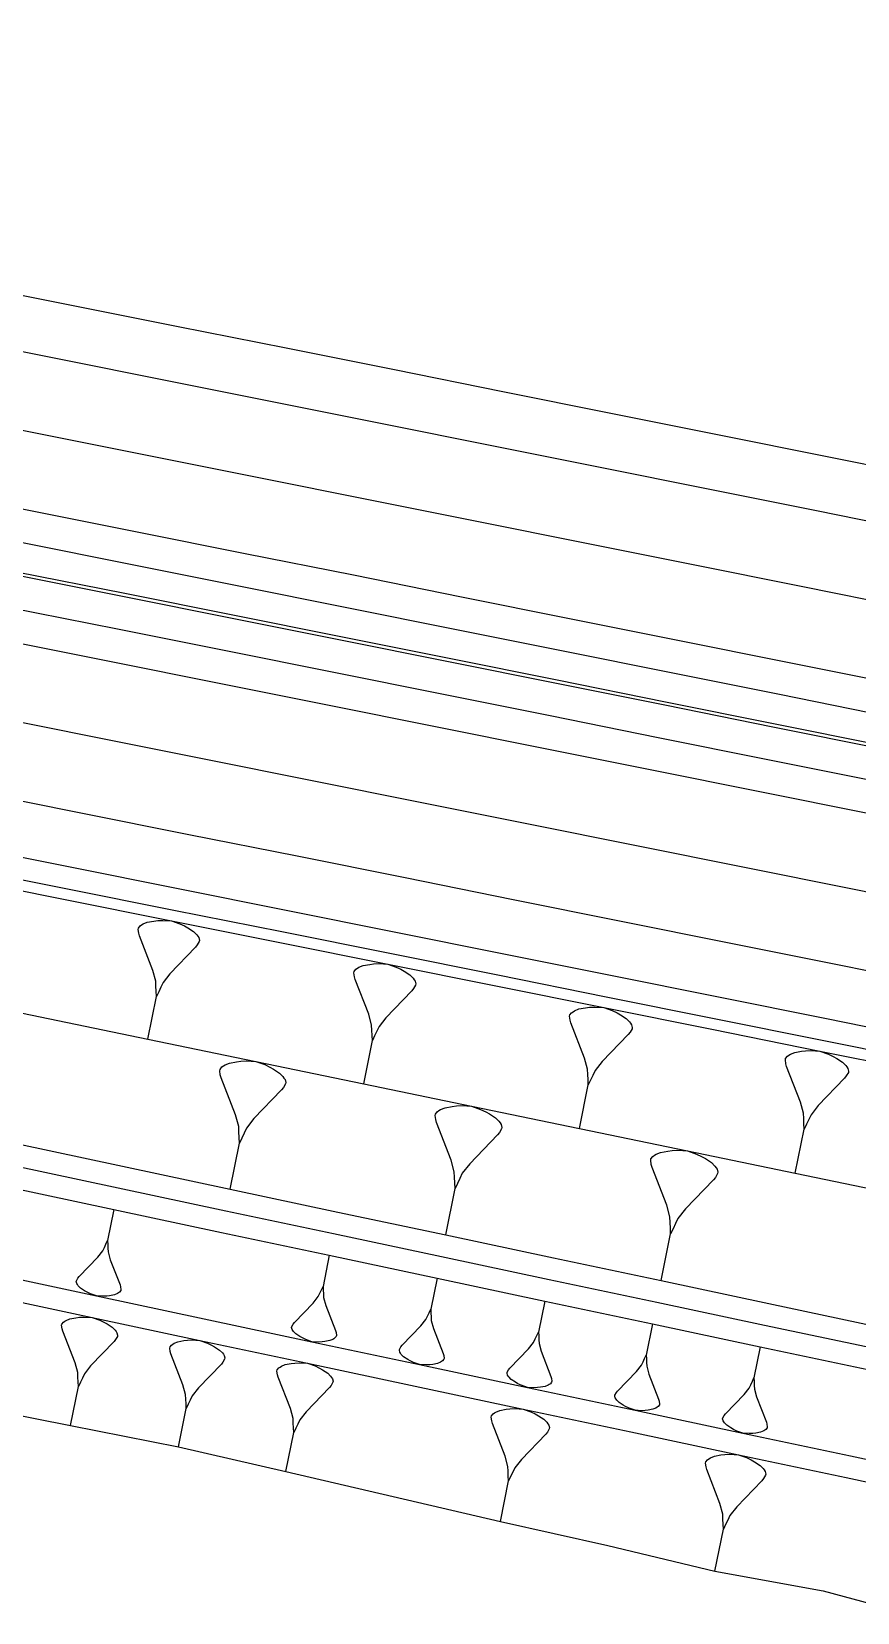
# Model space of a CAD drawing. Extents: x 388537 to 389570, y 804803 to 804975.
# Drawn here: x 389460.5 to 389497.9, y 804810.6 to 804882.3 of the extents above; entities that cross this region are included whole.
import ezdxf

# ---------------------------------------------------------------- set-up
doc = ezdxf.new("R2010")
doc.units = 0
doc.layers.get('0').update_dxf_attribs({"linetype": 'CONTINUOUS'})

msp = doc.modelspace()

# ---------------------------------------------------------------- linework, layer by layer
at = {"color": 7}
for p, q in [((389465.5257, 804841.8557), (389465.7138, 804841.9331)), ((389465.7138, 804841.9331), (389466.0125, 804841.9884)), ((389466.0125, 804841.9884), (389466.1895, 804842.0105)), ((389466.1895, 804842.0105), (389466.4219, 804842.0215)), ((389466.4219, 804842.0215), (389466.8202, 804841.9993)), ((389466.8202, 804841.9993), (389467.1963, 804841.8665)), ((389465.3044, 804841.6123), (389465.3155, 804841.6676)), ((389465.3265, 804841.4353), (389465.3044, 804841.6123)), ((389465.3155, 804841.6676), (389465.3929, 804841.7672)), ((389465.3597, 804841.3136), (389465.3265, 804841.4353)), ((389465.968, 804839.7535), (389465.3597, 804841.3136)), ((389465.3929, 804841.7672), (389465.4593, 804841.8114)), ((389465.4593, 804841.8114), (389465.5257, 804841.8557)), ((389467.1963, 804841.8665), (389467.4065, 804841.7669)), ((389467.4065, 804841.7669), (389467.5614, 804841.6784)), ((389467.5614, 804841.6784), (389467.8158, 804841.5124)), ((389467.8158, 804841.5124), (389467.9596, 804841.3685)), ((389467.9596, 804841.3685), (389468.0039, 804841.3021)), ((389468.0039, 804841.3021), (389468.0481, 804841.2357)), ((389468.0481, 804841.2357), (389468.0813, 804841.114)), ((389467.9042, 804840.8043), (389466.7424, 804839.5985)), ((389467.9817, 804840.9038), (389467.9042, 804840.8043)), ((389468.0702, 804841.0587), (389467.9817, 804840.9038)), ((389468.0813, 804841.114), (389468.0702, 804841.0587)), ((389466.1007, 804839.2667), (389465.968, 804839.7535)), ((389475.0969, 804839.7005), (389475.1753, 804839.8012)), ((389475.1753, 804839.8012), (389475.2425, 804839.846)), ((389475.2425, 804839.846), (389475.3097, 804839.8907)), ((389475.3097, 804839.8907), (389475.5001, 804839.969)), ((389475.5001, 804839.969), (389475.8025, 804840.0248)), ((389475.8025, 804840.0248), (389475.9816, 804840.047)), ((389475.9816, 804840.047), (389476.2168, 804840.0581)), ((389476.2168, 804840.0581), (389476.6198, 804840.0354)), ((389476.6198, 804840.0354), (389477.0004, 804839.9008)), ((389477.0004, 804839.9008), (389477.2131, 804839.7999)), ((389477.2131, 804839.7999), (389477.3698, 804839.7103)), ((389466.1117, 804839.0343), (389466.1007, 804839.2667)), ((389466.1227, 804838.802), (389466.1117, 804839.0343)), ((389466.4326, 804839.2003), (389466.333, 804838.9901)), ((389466.7424, 804839.5985), (389466.4326, 804839.2003)), ((389475.0856, 804839.6445), (389475.0969, 804839.7005)), ((389475.1079, 804839.4654), (389475.0856, 804839.6445)), ((389475.1414, 804839.3422), (389475.1079, 804839.4654)), ((389475.7562, 804837.7631), (389475.1414, 804839.3422)), ((389477.3698, 804839.7103), (389477.6272, 804839.5421)), ((389477.6272, 804839.5421), (389477.7727, 804839.3965)), ((389477.7727, 804839.3965), (389477.8174, 804839.3293)), ((389477.8844, 804839.0829), (389477.7948, 804838.9262)), ((389477.8174, 804839.3293), (389477.8622, 804839.2621)), ((389477.8622, 804839.2621), (389477.8957, 804839.1389)), ((389477.8957, 804839.1389), (389477.8844, 804839.0829)), ((389465.7463, 804836.6336), (389466.1338, 804838.5697)), ((389466.1338, 804838.5697), (389466.1227, 804838.802)), ((389466.2334, 804838.7799), (389466.1338, 804838.5697)), ((389466.333, 804838.9901), (389466.2334, 804838.7799)), ((389477.7163, 804838.8255), (389476.5399, 804837.6058)), ((389477.7948, 804838.9262), (389477.7163, 804838.8255)), ((389475.8903, 804837.2703), (389475.7562, 804837.7631)), ((389476.5399, 804837.6058), (389476.2261, 804837.203)), ((389484.8679, 804837.6724), (389484.8793, 804837.729)), ((389484.8903, 804837.4913), (389484.8679, 804837.6724)), ((389484.8793, 804837.729), (389484.9586, 804837.8307)), ((389484.9586, 804837.8307), (389485.0265, 804837.8759)), ((389485.0265, 804837.8759), (389485.0945, 804837.9211)), ((389485.0945, 804837.9211), (389485.2869, 804838.0001)), ((389485.2869, 804838.0001), (389485.5925, 804838.0563)), ((389485.5925, 804838.0563), (389485.7736, 804838.0787)), ((389485.7736, 804838.0787), (389486.0112, 804838.0898)), ((389486.0112, 804838.0898), (389486.4185, 804838.0667)), ((389486.4185, 804838.0667), (389486.8031, 804837.9305)), ((389486.8031, 804837.9305), (389487.0179, 804837.8284)), ((389487.0179, 804837.8284), (389487.1762, 804837.7377)), ((389487.1762, 804837.7377), (389487.4363, 804837.5677)), ((389475.9013, 804837.0352), (389475.8903, 804837.2703)), ((389475.9124, 804836.8001), (389475.9013, 804837.0352)), ((389476.1252, 804836.9903), (389476.0243, 804836.7776)), ((389476.2261, 804837.203), (389476.1252, 804836.9903)), ((389484.9241, 804837.3668), (389484.8903, 804837.4913)), ((389485.5446, 804835.7707), (389484.9241, 804837.3668)), ((389487.4363, 804837.5677), (389487.5832, 804837.4204)), ((389487.6053, 804836.9451), (389487.526, 804836.8434)), ((389487.5832, 804837.4204), (389487.6284, 804837.3525)), ((389487.696, 804837.1034), (389487.6053, 804836.9451)), ((389487.6284, 804837.3525), (389487.6736, 804837.2845)), ((389487.6736, 804837.2845), (389487.7074, 804837.16)), ((389487.7074, 804837.16), (389487.696, 804837.1034)), ((389475.5303, 804834.6058), (389475.9234, 804836.5649)), ((389475.9234, 804836.5649), (389475.9124, 804836.8001)), ((389476.0243, 804836.7776), (389475.9234, 804836.5649)), ((389487.526, 804836.8434), (389486.3365, 804835.6114)), ((389469.1697, 804835.417), (389469.2414, 804835.4648)), ((389469.2414, 804835.4648), (389469.4444, 804835.5482)), ((389469.4444, 804835.5482), (389469.7667, 804835.6078)), ((389469.7667, 804835.6078), (389469.9577, 804835.6316)), ((389469.9577, 804835.6316), (389470.2085, 804835.6435)), ((389470.2085, 804835.6435), (389470.6382, 804835.6194)), ((389470.6382, 804835.6194), (389471.0441, 804835.476)), ((389471.0441, 804835.476), (389471.2709, 804835.3685)), ((389485.6799, 804835.2727), (389485.5446, 804835.7707)), ((389486.3365, 804835.6114), (389486.0192, 804835.2044)), ((389494.6512, 804835.6959), (389494.6627, 804835.753)), ((389494.6737, 804835.5132), (389494.6512, 804835.6959)), ((389494.6627, 804835.753), (389494.7428, 804835.8556)), ((389494.7078, 804835.3875), (389494.6737, 804835.5132)), ((389494.7428, 804835.8556), (389494.8114, 804835.9012)), ((389494.8114, 804835.9012), (389494.88, 804835.9467)), ((389494.88, 804835.9467), (389495.0742, 804836.0264)), ((389495.0742, 804836.0264), (389495.3826, 804836.0829)), ((389495.3826, 804836.0829), (389495.5653, 804836.1055)), ((389495.5653, 804836.1055), (389495.8052, 804836.1165)), ((389495.8052, 804836.1165), (389496.2162, 804836.093)), ((389496.2162, 804836.093), (389496.6042, 804835.9553)), ((389496.6042, 804835.9553), (389496.821, 804835.8522)), ((389496.821, 804835.8522), (389496.9807, 804835.7606)), ((389496.9807, 804835.7606), (389497.243, 804835.5889)), ((389497.243, 804835.5889), (389497.3912, 804835.4402)), ((389497.3912, 804835.4402), (389497.4368, 804835.3716)), ((389469.0025, 804835.2022), (389469.0145, 804835.2619)), ((389469.0263, 804835.0112), (389469.0025, 804835.2022)), ((389469.0145, 804835.2619), (389469.0981, 804835.3693)), ((389469.0621, 804834.8798), (389469.0263, 804835.0112)), ((389469.718, 804833.1962), (389469.0621, 804834.8798)), ((389469.0981, 804835.3693), (389469.1697, 804835.417)), ((389471.2709, 804835.3685), (389471.438, 804835.2729)), ((389471.438, 804835.2729), (389471.7125, 804835.0937)), ((389471.7125, 804835.0937), (389471.8676, 804834.9384)), ((389471.8676, 804834.9384), (389471.9154, 804834.8668)), ((389471.9154, 804834.8668), (389471.9631, 804834.7951)), ((389471.9631, 804834.7951), (389471.9989, 804834.6638)), ((389485.6909, 804835.0351), (389485.6799, 804835.2727)), ((389485.7019, 804834.7975), (389485.6909, 804835.0351)), ((389485.713, 804834.5598), (389485.7019, 804834.7975)), ((389485.8151, 804834.7747), (389485.713, 804834.5598)), ((389485.9171, 804834.9896), (389485.8151, 804834.7747)), ((389486.0192, 804835.2044), (389485.9171, 804834.9896)), ((389495.3332, 804833.7764), (389494.7078, 804835.3875)), ((389497.3332, 804834.8579), (389496.1322, 804833.6153)), ((389497.4133, 804834.9606), (389497.3332, 804834.8579)), ((389497.5049, 804835.1203), (389497.4133, 804834.9606)), ((389497.4368, 804835.3716), (389497.4824, 804835.303)), ((389497.4824, 804835.303), (389497.5164, 804835.1774)), ((389497.5164, 804835.1774), (389497.5049, 804835.1203)), ((389471.8077, 804834.3296), (389470.5537, 804833.0288)), ((389471.8913, 804834.437), (389471.8077, 804834.3296)), ((389471.9869, 804834.6041), (389471.8913, 804834.437)), ((389471.9989, 804834.6638), (389471.9869, 804834.6041)), ((389485.3147, 804832.5802), (389485.713, 804834.5598)), ((389478.7842, 804833.2328), (389478.8686, 804833.3412)), ((389478.8686, 804833.3412), (389478.9409, 804833.3893)), ((389478.9409, 804833.3893), (389479.0132, 804833.4374)), ((389479.0132, 804833.4374), (389479.218, 804833.5215)), ((389479.218, 804833.5215), (389479.5432, 804833.5814)), ((389479.5432, 804833.5814), (389479.736, 804833.6054)), ((389479.736, 804833.6054), (389479.9889, 804833.6172)), ((389479.9889, 804833.6172), (389480.4225, 804833.5927)), ((389480.4225, 804833.5927), (389480.8318, 804833.4478)), ((389480.8318, 804833.4478), (389481.0606, 804833.3392)), ((389481.0606, 804833.3392), (389481.2291, 804833.2427)), ((389495.4694, 804833.2738), (389495.3332, 804833.7764)), ((389496.1322, 804833.6153), (389495.8118, 804833.2047)), ((389469.8611, 804832.6709), (389469.718, 804833.1962)), ((389469.8729, 804832.4202), (389469.8611, 804832.6709)), ((389470.2192, 804832.5991), (389470.1117, 804832.3723)), ((389470.5537, 804833.0288), (389470.2192, 804832.5991)), ((389478.7721, 804833.1726), (389478.7842, 804833.2328)), ((389478.796, 804832.9799), (389478.7721, 804833.1726)), ((389478.832, 804832.8474), (389478.796, 804832.9799)), ((389479.4929, 804831.1486), (389478.832, 804832.8474)), ((389481.2291, 804833.2427), (389481.506, 804833.0618)), ((389481.506, 804833.0618), (389481.6624, 804832.9051)), ((389481.6624, 804832.9051), (389481.7105, 804832.8328)), ((389481.7105, 804832.8328), (389481.7586, 804832.7605)), ((389481.7586, 804832.7605), (389481.7946, 804832.628)), ((389481.7946, 804832.628), (389481.7825, 804832.5678)), ((389495.4804, 804833.034), (389495.4694, 804833.2738)), ((389495.4914, 804832.7942), (389495.4804, 804833.034)), ((389495.5024, 804832.5544), (389495.4914, 804832.7942)), ((389495.6056, 804832.7711), (389495.5024, 804832.5544)), ((389495.7087, 804832.9879), (389495.6056, 804832.7711)), ((389495.8118, 804833.2047), (389495.7087, 804832.9879)), ((389469.478, 804829.8297), (389469.8966, 804831.9187)), ((389469.8848, 804832.1695), (389469.8729, 804832.4202)), ((389469.8966, 804831.9187), (389469.8848, 804832.1695)), ((389470.0042, 804832.1455), (389469.8966, 804831.9187)), ((389470.1117, 804832.3723), (389470.0042, 804832.1455)), ((389481.6016, 804832.2909), (389480.3358, 804830.9792)), ((389481.686, 804832.3992), (389481.6016, 804832.2909)), ((389481.7825, 804832.5678), (389481.686, 804832.3992)), ((389495.0995, 804830.5567), (389495.5024, 804832.5544)), ((389479.637, 804830.6185), (389479.4929, 804831.1486)), ((389488.542, 804831.1453), (389488.5542, 804831.206)), ((389488.566, 804830.9508), (389488.542, 804831.1453)), ((389488.5542, 804831.206), (389488.6394, 804831.3152)), ((389488.6394, 804831.3152), (389488.7124, 804831.3637)), ((389488.7124, 804831.3637), (389488.7854, 804831.4122)), ((389488.7854, 804831.4122), (389488.992, 804831.497)), ((389488.992, 804831.497), (389489.3201, 804831.5573)), ((389489.3201, 804831.5573), (389489.5146, 804831.5813)), ((389489.5146, 804831.5813), (389489.7697, 804831.5931)), ((389489.7697, 804831.5931), (389490.2071, 804831.5682)), ((389490.2071, 804831.5682), (389490.6199, 804831.4218)), ((389490.6199, 804831.4218), (389490.8506, 804831.3122)), ((389490.8506, 804831.3122), (389491.0206, 804831.2147)), ((389491.0206, 804831.2147), (389491.2998, 804831.0321)), ((389479.6488, 804830.3656), (389479.637, 804830.6185)), ((389479.9982, 804830.5459), (389479.8896, 804830.3172)), ((389480.3358, 804830.9792), (389479.9982, 804830.5459)), ((389488.6023, 804830.8171), (389488.566, 804830.9508)), ((389489.2681, 804829.1031), (389488.6023, 804830.8171)), ((389491.2998, 804831.0321), (389491.4575, 804830.8739)), ((389491.4575, 804830.8739), (389491.506, 804830.801)), ((389491.5785, 804830.5336), (389491.4811, 804830.3636)), ((389491.506, 804830.801), (389491.5545, 804830.728)), ((389491.5545, 804830.728), (389491.5908, 804830.5943)), ((389491.5908, 804830.5943), (389491.5785, 804830.5336)), ((389479.249, 804827.7524), (389479.6724, 804829.8597)), ((389479.6606, 804830.1127), (389479.6488, 804830.3656)), ((389479.6724, 804829.8597), (389479.6606, 804830.1127)), ((389479.781, 804830.0885), (389479.6724, 804829.8597)), ((389479.8896, 804830.3172), (389479.781, 804830.0885)), ((389491.3959, 804830.2544), (389490.1184, 804828.9319)), ((389491.4811, 804830.3636), (389491.3959, 804830.2544)), ((389489.4132, 804828.5683), (389489.2681, 804829.1031)), ((389464.2001, 804828.908), (389463.9168, 804827.4929)), ((389489.425, 804828.3132), (389489.4132, 804828.5683)), ((389489.4368, 804828.058), (389489.425, 804828.3132)), ((389489.7776, 804828.4949), (389489.6679, 804828.2643)), ((389490.1184, 804828.9319), (389489.7776, 804828.4949)), ((389489.0204, 804825.6773), (389489.4486, 804827.8029)), ((389489.4486, 804827.8029), (389489.4368, 804828.058)), ((389489.5582, 804828.0336), (389489.4486, 804827.8029)), ((389489.6679, 804828.2643), (389489.5582, 804828.0336)), ((389463.472, 804826.7409), (389463.6984, 804827.032)), ((389463.6984, 804827.032), (389463.7712, 804827.1857)), ((389463.7712, 804827.1857), (389463.844, 804827.3393)), ((389463.844, 804827.3393), (389463.9168, 804827.4929)), ((389463.9168, 804827.4929), (389463.9249, 804827.3231)), ((389463.9249, 804827.3231), (389463.933, 804827.1533)), ((389463.933, 804827.1533), (389463.941, 804826.9835)), ((389463.941, 804826.9835), (389464.038, 804826.6277)), ((389462.6228, 804825.8596), (389463.472, 804826.7409)), ((389464.038, 804826.6277), (389464.4826, 804825.4874)), ((389473.97, 804826.8298), (389473.686, 804825.4149)), ((389462.4934, 804825.6332), (389462.5015, 804825.6737)), ((389462.5176, 804825.5443), (389462.4934, 804825.6332)), ((389462.5015, 804825.6737), (389462.5662, 804825.7869)), ((389462.55, 804825.4958), (389462.5176, 804825.5443)), ((389462.5823, 804825.4472), (389462.55, 804825.4958)), ((389462.5662, 804825.7869), (389462.6228, 804825.8596)), ((389462.6874, 804825.3421), (389462.5823, 804825.4472)), ((389464.4826, 804825.4874), (389464.5069, 804825.3985)), ((389473.6132, 804825.2613), (389473.686, 804825.4149)), ((389473.686, 804825.4149), (389473.694, 804825.2451)), ((389478.855, 804825.7916), (389478.5708, 804824.3767)), ((389462.8734, 804825.2208), (389462.6874, 804825.3421)), ((389462.9866, 804825.1561), (389462.8734, 804825.2208)), ((389463.1402, 804825.0833), (389462.9866, 804825.1561)), ((389463.4151, 804824.9862), (389463.1402, 804825.0833)), ((389463.7062, 804824.97), (389463.4151, 804824.9862)), ((389463.8761, 804824.9781), (389463.7062, 804824.97)), ((389464.0054, 804824.9942), (389463.8761, 804824.9781)), ((389464.2238, 804825.0346), (389464.0054, 804824.9942)), ((389464.3613, 804825.0912), (389464.2238, 804825.0346)), ((389464.4098, 804825.1235), (389464.3613, 804825.0912)), ((389464.4583, 804825.1559), (389464.4098, 804825.1235)), ((389464.5149, 804825.2286), (389464.4583, 804825.1559)), ((389464.5069, 804825.3985), (389464.523, 804825.2691)), ((389464.523, 804825.2691), (389464.5149, 804825.2286)), ((389473.2408, 804824.6631), (389473.4674, 804824.9541)), ((389473.4674, 804824.9541), (389473.5403, 804825.1077)), ((389473.5403, 804825.1077), (389473.6132, 804825.2613)), ((389473.694, 804825.2451), (389473.702, 804825.0752)), ((389473.702, 804825.0752), (389473.71, 804824.9054)), ((389473.71, 804824.9054), (389473.8068, 804824.5495)), ((389483.7402, 804824.7539), (389483.4556, 804823.339)), ((389462.2083, 804823.9452), (389462.4812, 804823.9956)), ((389462.4812, 804823.9956), (389462.6429, 804824.0158)), ((389462.6429, 804824.0158), (389462.8551, 804824.0259)), ((389462.8551, 804824.0259), (389463.2189, 804824.0056)), ((389463.2189, 804824.0056), (389463.5625, 804823.8843)), ((389472.3912, 804823.7822), (389473.2408, 804824.6631)), ((389473.8068, 804824.5495), (389474.2508, 804823.4091)), ((389478.352, 804823.9159), (389478.4249, 804824.0695)), ((389478.4249, 804824.0695), (389478.4978, 804824.2231)), ((389478.4978, 804824.2231), (389478.5708, 804824.3767)), ((389478.5708, 804824.3767), (389478.5787, 804824.2068)), ((389478.5787, 804824.2068), (389478.5866, 804824.037)), ((389478.5866, 804824.037), (389478.5946, 804823.8672)), ((389461.8343, 804823.6521), (389461.8444, 804823.7027)), ((389461.8545, 804823.4904), (389461.8343, 804823.6521)), ((389461.8444, 804823.7027), (389461.9152, 804823.7936)), ((389461.8848, 804823.3793), (389461.8545, 804823.4904)), ((389462.4405, 804821.9543), (389461.8848, 804823.3793)), ((389461.9152, 804823.7936), (389461.9758, 804823.834)), ((389461.9758, 804823.834), (389462.0365, 804823.8744)), ((389462.0365, 804823.8744), (389462.2083, 804823.9452)), ((389463.5625, 804823.8843), (389463.7545, 804823.7934)), ((389463.7545, 804823.7934), (389463.8959, 804823.7125)), ((389463.8959, 804823.7125), (389464.1284, 804823.5609)), ((389464.1284, 804823.5609), (389464.2597, 804823.4295)), ((389464.2597, 804823.4295), (389464.3001, 804823.3688)), ((389464.3001, 804823.3688), (389464.3405, 804823.3082)), ((389464.3405, 804823.3082), (389464.3708, 804823.197)), ((389472.2616, 804823.5559), (389472.2697, 804823.5963)), ((389472.2858, 804823.4669), (389472.2616, 804823.5559)), ((389472.2697, 804823.5963), (389472.3345, 804823.7095)), ((389472.3181, 804823.4184), (389472.2858, 804823.4669)), ((389472.3505, 804823.3698), (389472.3181, 804823.4184)), ((389472.3345, 804823.7095), (389472.3912, 804823.7822)), ((389472.4555, 804823.2646), (389472.3505, 804823.3698)), ((389472.6414, 804823.1432), (389472.4555, 804823.2646)), ((389474.2508, 804823.4091), (389474.275, 804823.3201)), ((389474.275, 804823.3201), (389474.2911, 804823.1907)), ((389477.2755, 804822.7443), (389478.1253, 804823.625)), ((389478.1253, 804823.625), (389478.352, 804823.9159)), ((389478.5946, 804823.8672), (389478.6913, 804823.5113)), ((389478.6913, 804823.5113), (389479.135, 804822.3707)), ((389483.3826, 804823.1855), (389483.4556, 804823.339)), ((389483.4556, 804823.339), (389483.4635, 804823.1692)), ((389488.6254, 804823.7167), (389488.3404, 804822.3019)), ((389464.2091, 804822.9141), (389463.1478, 804821.8127)), ((389464.2799, 804823.005), (389464.2091, 804822.9141)), ((389464.3607, 804823.1465), (389464.2799, 804823.005)), ((389464.3708, 804823.197), (389464.3607, 804823.1465)), ((389466.7404, 804822.6191), (389466.7503, 804822.6688)), ((389466.7602, 804822.46), (389466.7404, 804822.6191)), ((389466.7503, 804822.6688), (389466.82, 804822.7582)), ((389466.82, 804822.7582), (389466.8796, 804822.798)), ((389466.8796, 804822.798), (389466.9393, 804822.8377)), ((389466.9393, 804822.8377), (389467.1083, 804822.9072)), ((389467.1083, 804822.9072), (389467.3768, 804822.9568)), ((389467.3768, 804822.9568), (389467.5359, 804822.9767)), ((389467.5359, 804822.9767), (389467.7447, 804822.9865)), ((389467.7447, 804822.9865), (389468.1026, 804822.9665)), ((389468.1026, 804822.9665), (389468.4406, 804822.8471)), ((389468.4406, 804822.8471), (389468.6294, 804822.7575)), ((389468.6294, 804822.7575), (389468.7686, 804822.6779)), ((389468.7686, 804822.6779), (389468.9972, 804822.5287)), ((389472.7546, 804823.0785), (389472.6414, 804823.1432)), ((389472.9082, 804823.0056), (389472.7546, 804823.0785)), ((389473.1831, 804822.9084), (389472.9082, 804823.0056)), ((389473.4742, 804822.892), (389473.1831, 804822.9084)), ((389473.644, 804822.9), (389473.4742, 804822.892)), ((389473.7734, 804822.9161), (389473.644, 804822.9)), ((389473.9918, 804822.9564), (389473.7734, 804822.9161)), ((389474.1293, 804823.0129), (389473.9918, 804822.9564)), ((389474.1778, 804823.0452), (389474.1293, 804823.0129)), ((389474.2263, 804823.0775), (389474.1778, 804823.0452)), ((389474.283, 804823.1503), (389474.2263, 804823.0775)), ((389474.2911, 804823.1907), (389474.283, 804823.1503)), ((389477.1459, 804822.518), (389477.154, 804822.5584)), ((389477.154, 804822.5584), (389477.2188, 804822.6716)), ((389477.2188, 804822.6716), (389477.2755, 804822.7443)), ((389482.1598, 804821.707), (389483.0099, 804822.5875)), ((389483.0099, 804822.5875), (389483.2367, 804822.8783)), ((389483.2367, 804822.8783), (389483.3096, 804823.0319)), ((389483.3096, 804823.0319), (389483.3826, 804823.1855)), ((389483.4635, 804823.1692), (389483.4713, 804822.9994)), ((389483.4713, 804822.9994), (389483.4792, 804822.8295)), ((389483.4792, 804822.8295), (389483.5759, 804822.4736)), ((389493.5108, 804822.6801), (389493.2254, 804821.2653)), ((389462.5617, 804821.5096), (389462.4405, 804821.9543)), ((389466.79, 804822.3506), (389466.7602, 804822.46)), ((389467.3362, 804820.9485), (389466.79, 804822.3506)), ((389469.0765, 804821.8924), (389468.0321, 804820.8091)), ((389468.9972, 804822.5287), (389469.1264, 804822.3994)), ((389469.1461, 804821.9818), (389469.0765, 804821.8924)), ((389469.1264, 804822.3994), (389469.1661, 804822.3397)), ((389469.2257, 804822.121), (389469.1461, 804821.9818)), ((389469.1661, 804822.3397), (389469.2059, 804822.2801)), ((389469.2059, 804822.2801), (389469.2357, 804822.1707)), ((389469.2357, 804822.1707), (389469.2257, 804822.121)), ((389471.8012, 804821.797), (389471.9735, 804821.8678)), ((389471.9735, 804821.8678), (389472.247, 804821.9183)), ((389472.247, 804821.9183), (389472.409, 804821.9384)), ((389472.409, 804821.9384), (389472.6217, 804821.9484)), ((389472.6217, 804821.9484), (389472.9863, 804821.9279)), ((389472.9863, 804821.9279), (389473.3306, 804821.8062)), ((389477.17, 804822.429), (389477.1459, 804822.518)), ((389477.2024, 804822.3805), (389477.17, 804822.429)), ((389477.2347, 804822.3319), (389477.2024, 804822.3805)), ((389477.3397, 804822.2267), (389477.2347, 804822.3319)), ((389477.5256, 804822.1053), (389477.3397, 804822.2267)), ((389477.6387, 804822.0405), (389477.5256, 804822.1053)), ((389477.7923, 804821.9676), (389477.6387, 804822.0405)), ((389478.0672, 804821.8703), (389477.7923, 804821.9676)), ((389478.3583, 804821.8538), (389478.0672, 804821.8703)), ((389478.5281, 804821.8618), (389478.3583, 804821.8538)), ((389478.6575, 804821.8778), (389478.5281, 804821.8618)), ((389478.8759, 804821.9181), (389478.6575, 804821.8778)), ((389479.0134, 804821.9746), (389478.8759, 804821.9181)), ((389479.0619, 804822.0069), (389479.0134, 804821.9746)), ((389479.1105, 804822.0392), (389479.0619, 804822.0069)), ((389479.1672, 804822.1119), (389479.1105, 804822.0392)), ((389479.135, 804822.3707), (389479.1592, 804822.2817)), ((389479.1592, 804822.2817), (389479.1753, 804822.1523)), ((389479.1753, 804822.1523), (389479.1672, 804822.1119)), ((389483.5759, 804822.4736), (389484.0193, 804821.3329)), ((389487.8946, 804821.5505), (389488.1215, 804821.8413)), ((389488.1215, 804821.8413), (389488.1945, 804821.9948)), ((389488.1945, 804821.9948), (389488.2674, 804822.1484)), ((389488.2674, 804822.1484), (389488.3404, 804822.3019)), ((389488.3404, 804822.3019), (389488.3483, 804822.1321)), ((389488.3483, 804822.1321), (389488.3561, 804821.9622)), ((389488.3561, 804821.9622), (389488.364, 804821.7924)), ((389462.5717, 804821.2974), (389462.5617, 804821.5096)), ((389462.5818, 804821.0851), (389462.5717, 804821.2974)), ((389462.7739, 804821.2569), (389462.6829, 804821.0649)), ((389462.8648, 804821.4489), (389462.7739, 804821.2569)), ((389463.1478, 804821.8127), (389462.8648, 804821.4489)), ((389471.5985, 804821.5743), (389471.6087, 804821.6249)), ((389471.6187, 804821.4122), (389471.5985, 804821.5743)), ((389471.6087, 804821.6249), (389471.6796, 804821.7161)), ((389471.649, 804821.3008), (389471.6187, 804821.4122)), ((389472.2051, 804819.8724), (389471.649, 804821.3008)), ((389471.6796, 804821.7161), (389471.7404, 804821.7565)), ((389471.7404, 804821.7565), (389471.8012, 804821.797)), ((389473.3306, 804821.8062), (389473.523, 804821.7149)), ((389473.523, 804821.7149), (389473.6648, 804821.6338)), ((389473.6648, 804821.6338), (389473.8976, 804821.4817)), ((389473.8976, 804821.4817), (389474.0292, 804821.3499)), ((389474.0292, 804821.3499), (389474.0697, 804821.2891)), ((389474.0697, 804821.2891), (389474.1101, 804821.2283)), ((389474.1101, 804821.2283), (389474.1405, 804821.1169)), ((389474.1405, 804821.1169), (389474.1303, 804821.0663)), ((389482.0302, 804821.4807), (389482.0383, 804821.5211)), ((389482.0544, 804821.3917), (389482.0302, 804821.4807)), ((389482.0383, 804821.5211), (389482.1031, 804821.6343)), ((389482.0866, 804821.3432), (389482.0544, 804821.3917)), ((389482.1189, 804821.2946), (389482.0866, 804821.3432)), ((389482.1031, 804821.6343), (389482.1598, 804821.707)), ((389482.2239, 804821.1894), (389482.1189, 804821.2946)), ((389482.4098, 804821.0679), (389482.2239, 804821.1894)), ((389484.0193, 804821.3329), (389484.0435, 804821.2439)), ((389484.0435, 804821.2439), (389484.0595, 804821.1145)), ((389484.0595, 804821.1145), (389484.0514, 804821.0741)), ((389487.0443, 804820.6702), (389487.8946, 804821.5505)), ((389488.364, 804821.7924), (389488.4605, 804821.4365)), ((389488.4605, 804821.4365), (389488.9037, 804820.2956)), ((389493.0793, 804820.9583), (389493.1524, 804821.1118)), ((389493.1524, 804821.1118), (389493.2254, 804821.2653)), ((389493.2254, 804821.2653), (389493.2332, 804821.0955)), ((389462.2379, 804819.1044), (389462.5919, 804820.8729)), ((389462.5919, 804820.8729), (389462.5818, 804821.0851)), ((389462.6829, 804821.0649), (389462.5919, 804820.8729)), ((389467.4554, 804820.511), (389467.3362, 804820.9485)), ((389467.4652, 804820.3023), (389467.4554, 804820.511)), ((389467.7536, 804820.4513), (389467.6641, 804820.2624)), ((389468.0321, 804820.8091), (389467.7536, 804820.4513)), ((389473.9782, 804820.8334), (389472.914, 804819.7301)), ((389474.0492, 804820.9245), (389473.9782, 804820.8334)), ((389474.1303, 804821.0663), (389474.0492, 804820.9245)), ((389482.5229, 804821.003), (389482.4098, 804821.0679)), ((389482.6765, 804820.9301), (389482.5229, 804821.003)), ((389482.9513, 804820.8327), (389482.6765, 804820.9301)), ((389483.2424, 804820.8162), (389482.9513, 804820.8327)), ((389483.4123, 804820.8241), (389483.2424, 804820.8162)), ((389483.5417, 804820.8401), (389483.4123, 804820.8241)), ((389483.7601, 804820.8803), (389483.5417, 804820.8401)), ((389483.8976, 804820.9368), (389483.7601, 804820.8803)), ((389483.9462, 804820.9691), (389483.8976, 804820.9368)), ((389483.9947, 804821.0014), (389483.9462, 804820.9691)), ((389484.0514, 804821.0741), (389483.9947, 804821.0014)), ((389486.9146, 804820.4439), (389486.9227, 804820.4844)), ((389486.9387, 804820.3549), (389486.9146, 804820.4439)), ((389486.9227, 804820.4844), (389486.9876, 804820.5975)), ((389486.9876, 804820.5975), (389487.0443, 804820.6702)), ((389491.9289, 804819.6339), (389492.7794, 804820.514)), ((389492.7794, 804820.514), (389493.0063, 804820.8048)), ((389493.0063, 804820.8048), (389493.0793, 804820.9583)), ((389493.2332, 804821.0955), (389493.241, 804820.9257)), ((389493.241, 804820.9257), (389493.2488, 804820.7558)), ((389493.2488, 804820.7558), (389493.3453, 804820.3999)), ((389493.3453, 804820.3999), (389493.7882, 804819.2589)), ((389467.1363, 804818.1449), (389467.485, 804819.8847)), ((389467.4751, 804820.0935), (389467.4652, 804820.3023)), ((389467.485, 804819.8847), (389467.4751, 804820.0935)), ((389467.5745, 804820.0735), (389467.485, 804819.8847)), ((389467.6641, 804820.2624), (389467.5745, 804820.0735)), ((389472.3264, 804819.4266), (389472.2051, 804819.8724)), ((389472.914, 804819.7301), (389472.6302, 804819.3657)), ((389481.3966, 804819.633), (389481.4598, 804819.675)), ((389481.4598, 804819.675), (389481.5229, 804819.717)), ((389481.5229, 804819.717), (389481.7019, 804819.7904)), ((389481.7019, 804819.7904), (389481.986, 804819.8427)), ((389481.986, 804819.8427), (389482.1544, 804819.8636)), ((389482.1544, 804819.8636), (389482.3754, 804819.8738)), ((389482.3754, 804819.8738), (389482.7541, 804819.8524)), ((389482.7541, 804819.8524), (389483.1117, 804819.7257)), ((389483.1117, 804819.7257), (389483.3115, 804819.6308)), ((389486.971, 804820.3064), (389486.9387, 804820.3549)), ((389487.0033, 804820.2578), (389486.971, 804820.3064)), ((389487.1083, 804820.1525), (389487.0033, 804820.2578)), ((389487.2941, 804820.031), (389487.1083, 804820.1525)), ((389487.4072, 804819.9661), (389487.2941, 804820.031)), ((389487.5608, 804819.8931), (389487.4072, 804819.9661)), ((389487.8356, 804819.7957), (389487.5608, 804819.8931)), ((389488.1267, 804819.7791), (389487.8356, 804819.7957)), ((389488.2965, 804819.787), (389488.1267, 804819.7791)), ((389488.4259, 804819.803), (389488.2965, 804819.787)), ((389488.6443, 804819.8431), (389488.4259, 804819.803)), ((389488.7819, 804819.8995), (389488.6443, 804819.8431)), ((389488.8304, 804819.9318), (389488.7819, 804819.8995)), ((389488.879, 804819.9641), (389488.8304, 804819.9318)), ((389488.9357, 804820.0368), (389488.879, 804819.9641)), ((389488.9037, 804820.2956), (389488.9279, 804820.2066)), ((389488.9279, 804820.2066), (389488.9439, 804820.0772)), ((389488.9439, 804820.0772), (389488.9357, 804820.0368)), ((389472.3364, 804819.2139), (389472.3264, 804819.4266)), ((389472.3464, 804819.0012), (389472.3364, 804819.2139)), ((389472.3564, 804818.7885), (389472.3464, 804819.0012)), ((389472.4477, 804818.9809), (389472.3564, 804818.7885)), ((389472.5389, 804819.1733), (389472.4477, 804818.9809)), ((389472.6302, 804819.3657), (389472.5389, 804819.1733)), ((389481.3122, 804819.4858), (389481.3228, 804819.5383)), ((389481.3331, 804819.3174), (389481.3122, 804819.4858)), ((389481.3228, 804819.5383), (389481.3966, 804819.633)), ((389481.3645, 804819.2016), (389481.3331, 804819.3174)), ((389481.9415, 804817.7174), (389481.3645, 804819.2016)), ((389483.3115, 804819.6308), (389483.4587, 804819.5464)), ((389483.4587, 804819.5464), (389483.7005, 804819.3883)), ((389483.7005, 804819.3883), (389483.8371, 804819.2514)), ((389483.8371, 804819.2514), (389483.8792, 804819.1882)), ((389483.942, 804818.9567), (389483.8577, 804818.8095)), ((389483.8792, 804819.1882), (389483.9212, 804819.1251)), ((389483.9212, 804819.1251), (389483.9526, 804819.0093)), ((389483.9526, 804819.0093), (389483.942, 804818.9567)), ((389491.7991, 804819.4077), (389491.8072, 804819.4481)), ((389491.8232, 804819.3187), (389491.7991, 804819.4077)), ((389491.8072, 804819.4481), (389491.8721, 804819.5612)), ((389491.8555, 804819.2701), (389491.8232, 804819.3187)), ((389491.8877, 804819.2216), (389491.8555, 804819.2701)), ((389491.8721, 804819.5612), (389491.9289, 804819.6339)), ((389491.9927, 804819.1163), (389491.8877, 804819.2216)), ((389492.1785, 804818.9947), (389491.9927, 804819.1163)), ((389492.2916, 804818.9298), (389492.1785, 804818.9947)), ((389493.8201, 804819.0001), (389493.7634, 804818.9274)), ((389493.7882, 804819.2589), (389493.8123, 804819.1699)), ((389493.8123, 804819.1699), (389493.8283, 804819.0405)), ((389493.8283, 804819.0405), (389493.8201, 804819.0001)), ((389472.0008, 804817.0163), (389472.3564, 804818.7885)), ((389483.7839, 804818.7149), (389482.6779, 804817.5693)), ((389483.8577, 804818.8095), (389483.7839, 804818.7149)), ((389492.4451, 804818.8568), (389492.2916, 804818.9298)), ((389492.7199, 804818.7593), (389492.4451, 804818.8568)), ((389493.011, 804818.7426), (389492.7199, 804818.7593)), ((389493.1809, 804818.7504), (389493.011, 804818.7426)), ((389493.3103, 804818.7664), (389493.1809, 804818.7504)), ((389493.5287, 804818.8065), (389493.3103, 804818.7664)), ((389493.6663, 804818.8628), (389493.5287, 804818.8065)), ((389493.7148, 804818.8951), (389493.6663, 804818.8628)), ((389493.7634, 804818.9274), (389493.7148, 804818.8951)), ((389482.0673, 804817.2543), (389481.9415, 804817.7174)), ((389482.6779, 804817.5693), (389482.3828, 804817.1908)), ((389491.0415, 804817.4549), (389491.1179, 804817.5527)), ((389491.1179, 804817.5527), (389491.1832, 804817.5962)), ((389491.1832, 804817.5962), (389491.2486, 804817.6396)), ((389491.2486, 804817.6396), (389491.4337, 804817.7155)), ((389491.4337, 804817.7155), (389491.7277, 804817.7694)), ((389491.7277, 804817.7694), (389491.9019, 804817.7909)), ((389491.9019, 804817.7909), (389492.1304, 804817.8014)), ((389492.1304, 804817.8014), (389492.5222, 804817.779)), ((389492.5222, 804817.779), (389492.892, 804817.6478)), ((389492.892, 804817.6478), (389493.0987, 804817.5495)), ((389493.0987, 804817.5495), (389493.2509, 804817.4622)), ((389482.0775, 804817.0334), (389482.0673, 804817.2543)), ((389482.0878, 804816.8124), (389482.0775, 804817.0334)), ((389482.0981, 804816.5914), (389482.0878, 804816.8124)), ((389482.2879, 804816.991), (389482.193, 804816.7912)), ((389482.3828, 804817.1908), (389482.2879, 804816.991)), ((389491.0305, 804817.4005), (389491.0415, 804817.4549)), ((389491.052, 804817.2264), (389491.0305, 804817.4005)), ((389491.0845, 804817.1066), (389491.052, 804817.2264)), ((389491.6806, 804815.571), (389491.0845, 804817.1066)), ((389493.2509, 804817.4622), (389493.5009, 804817.2985)), ((389493.5009, 804817.2985), (389493.6422, 804817.1568)), ((389493.6422, 804817.1568), (389493.6856, 804817.0914)), ((389493.7505, 804816.8519), (389493.6632, 804816.6997)), ((389493.6856, 804817.0914), (389493.729, 804817.0261)), ((389493.729, 804817.0261), (389493.7615, 804816.9063)), ((389493.7615, 804816.9063), (389493.7505, 804816.8519)), ((389481.7277, 804814.7506), (389482.0981, 804816.5914)), ((389482.193, 804816.7912), (389482.0981, 804816.5914)), ((389493.5869, 804816.6018), (389492.4422, 804815.4174)), ((389493.6632, 804816.6997), (389493.5869, 804816.6018)), ((389491.8104, 804815.0919), (389491.6806, 804815.571)), ((389492.4422, 804815.4174), (389492.1368, 804815.0261)), ((389491.8209, 804814.8634), (389491.8104, 804815.0919)), ((389491.8314, 804814.6348), (389491.8209, 804814.8634)), ((389492.0385, 804814.8195), (389491.9402, 804814.6128)), ((389492.1368, 804815.0261), (389492.0385, 804814.8195)), ((389491.4579, 804812.5022), (389491.8419, 804814.4062)), ((389491.8419, 804814.4062), (389491.8314, 804814.6348)), ((389491.9402, 804814.6128), (389491.8419, 804814.4062))]:
    msp.add_line(p, q, dxfattribs=at)
at = {"color": 2, "linetype": 'CONTINUOUS'}
for points in [[(389400, 804882.3349), (389403.3556, 804881.6667), (389408.2593, 804880.6902), (389413.1631, 804879.7138), (389418.0668, 804878.7373), (389422.9705, 804877.7609), (389427.8742, 804876.7844), (389432.778, 804875.808), (389437.6817, 804874.8315), (389442.5854, 804873.8551), (389447.4892, 804872.8786), (389452.3929, 804871.9022), (389452.8126, 804871.8186), (389457.1722, 804870.95), (389457.3, 804870.9245), (389462.2072, 804869.9456), (389467.1141, 804868.9654), (389472.0208, 804867.984), (389476.9272, 804867.0014), (389481.8334, 804866.0175), (389486.7394, 804865.0324), (389491.6451, 804864.0461), (389496.5506, 804863.0586), (389500, 804862.3633)], [(389420.8223, 804866.9727), (389425.7261, 804865.9962), (389430.6298, 804865.0198), (389435.5335, 804864.0433), (389440.4372, 804863.0669), (389445.341, 804862.0904), (389450.2447, 804861.114), (389450.6644, 804861.0304), (389455.0216, 804860.1622), (389455.1493, 804860.1368), (389460.0538, 804859.1584), (389464.9581, 804858.1788), (389469.862, 804857.1979), (389474.7658, 804856.2158), (389479.6693, 804855.2325), (389484.5726, 804854.248), (389489.4756, 804853.2622), (389494.3783, 804852.2752), (389499.2809, 804851.287), (389500, 804851.1419)], [(389420.2365, 804864.0304), (389425.1402, 804863.054), (389430.0439, 804862.0775), (389434.9476, 804861.1011), (389439.8514, 804860.1246), (389444.7551, 804859.1482), (389449.6588, 804858.1717), (389450.0785, 804858.0881), (389454.4351, 804857.2201), (389454.5628, 804857.1947), (389459.4665, 804856.2164), (389464.37, 804855.2369), (389469.2733, 804854.2562), (389474.1763, 804853.2743), (389479.0791, 804852.2911), (389483.9816, 804851.3067), (389488.8839, 804850.3211), (389493.7859, 804849.3343), (389498.6877, 804848.3462), (389500, 804848.0814)], [(389400, 804856.844), (389403.3771, 804856.1716), (389408.2808, 804855.1951), (389413.1845, 804854.2187), (389418.0883, 804853.2422), (389422.992, 804852.2658), (389427.8957, 804851.2893), (389432.7994, 804850.3129), (389437.7032, 804849.3364), (389442.6069, 804848.36), (389447.5106, 804847.3835), (389447.9303, 804847.2999), (389452.2845, 804846.4324), (389452.4121, 804846.407), (389457.3132, 804845.4293), (389462.214, 804844.4503), (389467.1145, 804843.4701), (389472.0149, 804842.4887), (389476.9149, 804841.5061), (389481.8148, 804840.5223), (389486.7143, 804839.5372), (389491.6137, 804838.5509), (389496.5128, 804837.5634), (389500, 804836.8596)]]:
    msp.add_lwpolyline(points, dxfattribs=at)
at = {"color": 7, "linetype": 'CONTINUOUS'}
for points in [[(389400, 804879.7858), (389402.8674, 804879.2148), (389407.7711, 804878.2384), (389412.6748, 804877.2619), (389417.5786, 804876.2855), (389422.4823, 804875.309), (389427.386, 804874.3325), (389432.2898, 804873.3561), (389437.1935, 804872.3796), (389442.0972, 804871.4032), (389447.0009, 804870.4267), (389451.9047, 804869.4503), (389452.3244, 804869.3667), (389456.6834, 804868.4982), (389456.8112, 804868.4727), (389461.7178, 804867.4939), (389466.6241, 804866.5139), (389471.5302, 804865.5326), (389476.436, 804864.5501), (389481.3416, 804863.5664), (389486.2469, 804862.5814), (389491.152, 804861.5952), (389496.0569, 804860.6078), (389500, 804859.813)], [(389400, 804876.2171), (389402.1839, 804875.7822), (389407.0876, 804874.8057), (389411.9913, 804873.8293), (389416.8951, 804872.8528), (389421.7988, 804871.8764), (389426.7025, 804870.8999), (389431.6062, 804869.9235), (389436.51, 804868.947), (389441.4137, 804867.9706), (389446.3174, 804866.9941), (389451.2211, 804866.0177), (389451.6409, 804865.9341), (389455.9992, 804865.0658), (389456.1269, 804865.0403), (389461.0326, 804864.0616), (389465.9381, 804863.0818), (389470.8433, 804862.1007), (389475.7483, 804861.1183), (389480.653, 804860.1348), (389485.5575, 804859.15), (389490.4617, 804858.164), (389495.3657, 804857.1768), (389500, 804856.2426)], [(389421.1153, 804868.4438), (389426.019, 804867.4673), (389430.9227, 804866.4909), (389435.8264, 804865.5144), (389440.7302, 804864.538), (389445.6339, 804863.5615), (389450.5376, 804862.5851), (389450.9573, 804862.5015), (389455.3149, 804861.6333), (389455.4426, 804861.6078), (389460.3475, 804860.6294), (389465.2521, 804859.6497), (389470.1564, 804858.6687), (389475.0605, 804857.6866), (389479.9644, 804856.7032), (389484.868, 804855.7186), (389489.7714, 804854.7327), (389494.6746, 804853.7457), (389499.5774, 804852.7574), (389500, 804852.6721)], [(389400, 804862.9618), (389404.5488, 804862.0561), (389409.4526, 804861.0796), (389414.3563, 804860.1032), (389419.26, 804859.1267), (389424.1637, 804858.1502), (389429.0675, 804857.1738), (389433.9712, 804856.1973), (389438.8749, 804855.2209), (389443.7786, 804854.2444), (389448.6824, 804853.268), (389449.1021, 804853.1844), (389453.4576, 804852.3166), (389453.5852, 804852.2912), (389458.4877, 804851.3132), (389463.39, 804850.3339), (389468.292, 804849.3535), (389473.1938, 804848.3718), (389478.0954, 804847.3889), (389482.9967, 804846.4047), (389487.8977, 804845.4193), (389492.7985, 804844.4328), (389497.6991, 804843.4449), (389500, 804842.9805)], [(389419.9435, 804862.5593), (389424.8472, 804861.5829), (389429.751, 804860.6064), (389434.6547, 804859.63), (389439.5584, 804858.6535), (389444.4622, 804857.6771), (389449.3659, 804856.7006), (389449.7856, 804856.617), (389454.1418, 804855.7491), (389454.2695, 804855.7236), (389459.1729, 804854.7455), (389464.076, 804853.766), (389468.9789, 804852.7854), (389473.8816, 804851.8035), (389478.784, 804850.8205), (389483.6861, 804849.8361), (389488.588, 804848.8506), (389493.4897, 804847.8638), (389498.3911, 804846.8758), (389500, 804846.5511)], [(389400, 804859.3931), (389403.8653, 804858.6234), (389408.769, 804857.647), (389413.6728, 804856.6705), (389418.5765, 804855.6941), (389423.4802, 804854.7176), (389428.3839, 804853.7412), (389433.2877, 804852.7647), (389438.1914, 804851.7883), (389443.0951, 804850.8118), (389447.9989, 804849.8354), (389448.4186, 804849.7518), (389452.7733, 804848.8842), (389452.9009, 804848.8587), (389457.8026, 804847.8809), (389462.704, 804846.9018), (389467.6052, 804845.9215), (389472.5061, 804844.94), (389477.4068, 804843.9573), (389482.3072, 804842.9733), (389487.2074, 804841.9881), (389492.1074, 804841.0017), (389497.0071, 804840.014), (389500, 804839.41)], [(389421.6993, 804845.7739), (389426.5952, 804844.7581), (389431.4911, 804843.7423), (389436.387, 804842.7265), (389441.2829, 804841.7107), (389446.1788, 804840.6949), (389446.5978, 804840.608), (389450.9435, 804839.7058), (389451.0709, 804839.6793), (389455.9626, 804838.6635), (389460.8544, 804837.6483), (389465.7463, 804836.6336), (389470.6382, 804835.6194), (389475.5303, 804834.6058), (389480.4225, 804833.5927), (389485.3147, 804832.5802), (389490.2071, 804831.5682), (389495.0995, 804830.5567), (389499.992, 804829.5458), (389500, 804829.5442)], [(389420.5971, 804840.2386), (389425.4879, 804839.1972), (389430.3787, 804838.1558), (389435.2695, 804837.1144), (389440.1603, 804836.073), (389445.0511, 804835.0317), (389445.4697, 804834.9425), (389449.8096, 804834.0179), (389449.9368, 804833.9908), (389454.822, 804832.9497), (389459.7072, 804831.9091), (389464.5926, 804830.8691), (389469.478, 804829.8297), (389474.3634, 804828.7908), (389479.249, 804827.7524), (389484.1347, 804826.7146), (389489.0204, 804825.6773), (389493.9062, 804824.6406), (389498.7921, 804823.6044), (389500, 804823.3484)], [(389420.4018, 804839.2578), (389425.2926, 804838.2164), (389430.1834, 804837.175), (389435.0742, 804836.1337), (389439.965, 804835.0923), (389444.8558, 804834.0509), (389445.2744, 804833.9618), (389449.6141, 804833.0372), (389449.7413, 804833.0101), (389454.6262, 804831.969), (389459.5112, 804830.9285), (389464.3963, 804829.8886), (389469.2815, 804828.8492), (389474.1667, 804827.8103), (389479.052, 804826.772), (389483.9374, 804825.7342), (389488.8229, 804824.697), (389493.7085, 804823.6603), (389498.5941, 804822.6242), (389500, 804822.3262)], [(389400, 804838.4911), (389404.7531, 804837.479), (389409.6439, 804836.4376), (389414.5347, 804835.3962), (389419.4255, 804834.3548), (389424.3163, 804833.3134), (389429.2071, 804832.2719), (389434.0979, 804831.2305), (389438.9886, 804830.1891), (389443.8794, 804829.1477), (389444.298, 804829.0586), (389448.6367, 804828.1342), (389448.7638, 804828.1071), (389453.6475, 804827.0662), (389458.5313, 804826.0259), (389463.4151, 804824.9862), (389468.2991, 804823.947), (389473.1831, 804822.9084), (389478.0672, 804821.8703), (389482.9513, 804820.8327), (389487.8356, 804819.7957), (389492.7199, 804818.7593), (389497.6044, 804817.7234), (389500, 804817.2155)], [(389400, 804837.4687), (389404.5578, 804836.4982), (389409.4486, 804835.4568), (389414.3394, 804834.4154), (389419.2302, 804833.374), (389424.121, 804832.3326), (389429.0118, 804831.2912), (389433.9026, 804830.2498), (389438.7934, 804829.2084), (389443.6841, 804828.167), (389444.1027, 804828.0778), (389448.4412, 804827.1535), (389448.5683, 804827.1264), (389453.4518, 804826.0856), (389458.3353, 804825.0453), (389463.2189, 804824.0056), (389468.1026, 804822.9665), (389472.9863, 804821.9279), (389477.8702, 804820.8899), (389482.7541, 804819.8524), (389487.6381, 804818.8154), (389492.5222, 804817.779), (389497.4064, 804816.7431), (389500, 804816.1934)], [(389400, 804832.6053), (389403.6355, 804831.8666), (389408.4879, 804830.6321), (389413.3468, 804829.4306), (389418.2255, 804828.3284), (389423.1106, 804827.2585), (389428.0275, 804826.3481), (389432.9443, 804825.4376), (389437.8487, 804824.4642), (389442.7115, 804823.2825), (389443.1277, 804823.1814), (389447.445, 804822.1568), (389447.5717, 804822.1276), (389452.4476, 804821.0551), (389457.3406, 804820.0689), (389462.2379, 804819.1044), (389467.1363, 804818.1449), (389472.0008, 804817.0163), (389476.8652, 804815.8882), (389481.7277, 804814.7506), (389486.6013, 804813.6683), (389491.4579, 804812.5022), (389496.3689, 804811.606), (389500, 804810.6294)]]:
    msp.add_lwpolyline(points, dxfattribs=at)
at = {"color": 1, "linetype": 'CONTINUOUS'}
for points in [[(389420.5587, 804865.6487), (389425.4624, 804864.6722), (389430.3661, 804863.6958), (389435.2699, 804862.7193), (389440.1736, 804861.7429), (389445.0773, 804860.7664), (389449.9811, 804859.7899), (389450.4008, 804859.7064), (389454.7577, 804858.8383), (389454.8854, 804858.8128), (389459.7895, 804857.8345), (389464.6934, 804856.8549), (389469.5971, 804855.8741), (389474.5005, 804854.8921), (389479.4037, 804853.9089), (389484.3066, 804852.9244), (389489.2093, 804851.9387), (389494.1117, 804850.9518), (389499.0139, 804849.9637), (389500, 804849.7646)], [(389420.5294, 804865.5015), (389425.4331, 804864.5251), (389430.3368, 804863.5486), (389435.2406, 804862.5722), (389440.1443, 804861.5957), (389445.048, 804860.6193), (389449.9518, 804859.6428), (389450.3715, 804859.5593), (389454.7284, 804858.6912), (389454.8561, 804858.6657), (389459.7602, 804857.6874), (389464.664, 804856.7078), (389469.5677, 804855.7271), (389474.4711, 804854.7451), (389479.3742, 804853.7618), (389484.2771, 804852.7774), (389489.1797, 804851.7917), (389494.0821, 804850.8048), (389498.9843, 804849.8166), (389500, 804849.6116)], [(389400, 804855.8244), (389403.1818, 804855.1908), (389408.0855, 804854.2144), (389412.9892, 804853.2379), (389417.893, 804852.2615), (389422.7967, 804851.285), (389427.7004, 804850.3086), (389432.6042, 804849.3321), (389437.5079, 804848.3557), (389442.4116, 804847.3792), (389447.3153, 804846.4028), (389447.735, 804846.3192), (389452.089, 804845.4517), (389452.2166, 804845.4263), (389457.1174, 804844.4486), (389462.018, 804843.4697), (389466.9183, 804842.4896), (389471.8184, 804841.5082), (389476.7182, 804840.5257), (389481.6178, 804839.5419), (389486.5171, 804838.5568), (389491.4162, 804837.5706), (389496.315, 804836.5831), (389500, 804835.8394)], [(389400, 804855.3146), (389403.0841, 804854.7005), (389407.9879, 804853.724), (389412.8916, 804852.7476), (389417.7953, 804851.7711), (389422.6991, 804850.7947), (389427.6028, 804849.8182), (389432.5065, 804848.8418), (389437.4102, 804847.8653), (389442.314, 804846.8889), (389447.2177, 804845.9124), (389447.6374, 804845.8288), (389451.9913, 804844.9614), (389452.1189, 804844.9359), (389457.0195, 804843.9583), (389461.92, 804842.9794), (389466.8202, 804841.9993), (389471.7201, 804841.018), (389476.6198, 804840.0354), (389481.5193, 804839.0517), (389486.4185, 804838.0667), (389491.3175, 804837.0804), (389496.2162, 804836.093), (389500, 804835.3293)], [(389420.2065, 804838.2771), (389425.0973, 804837.2357), (389429.9881, 804836.1943), (389434.8789, 804835.1529), (389439.7697, 804834.1115), (389444.6605, 804833.0702), (389445.0791, 804832.981), (389449.4186, 804832.0565), (389449.5458, 804832.0294), (389454.4305, 804830.9884), (389459.3152, 804829.9479), (389464.2001, 804828.908), (389469.085, 804827.8686), (389473.97, 804826.8298), (389478.855, 804825.7916), (389483.7402, 804824.7539), (389488.6254, 804823.7167), (389493.5108, 804822.6801), (389498.3962, 804821.644), (389500, 804821.304)]]:
    msp.add_lwpolyline(points, dxfattribs=at)
at = {"color": 3, "linetype": 'CONTINUOUS'}
msp.add_lwpolyline([(389419.9435, 804862.5593), (389424.8472, 804861.5829), (389429.751, 804860.6064), (389434.6547, 804859.63), (389439.5584, 804858.6535), (389444.4622, 804857.6771), (389449.3659, 804856.7006), (389449.7856, 804856.617), (389454.1418, 804855.7491), (389454.2695, 804855.7236), (389459.1729, 804854.7455), (389464.076, 804853.766), (389468.9789, 804852.7854), (389473.8816, 804851.8035), (389478.784, 804850.8205), (389483.6861, 804849.8361), (389488.588, 804848.8506), (389493.4897, 804847.8638), (389498.3911, 804846.8758), (389500, 804846.5511)], dxfattribs=at)

doc.saveas('drawing.dxf')
